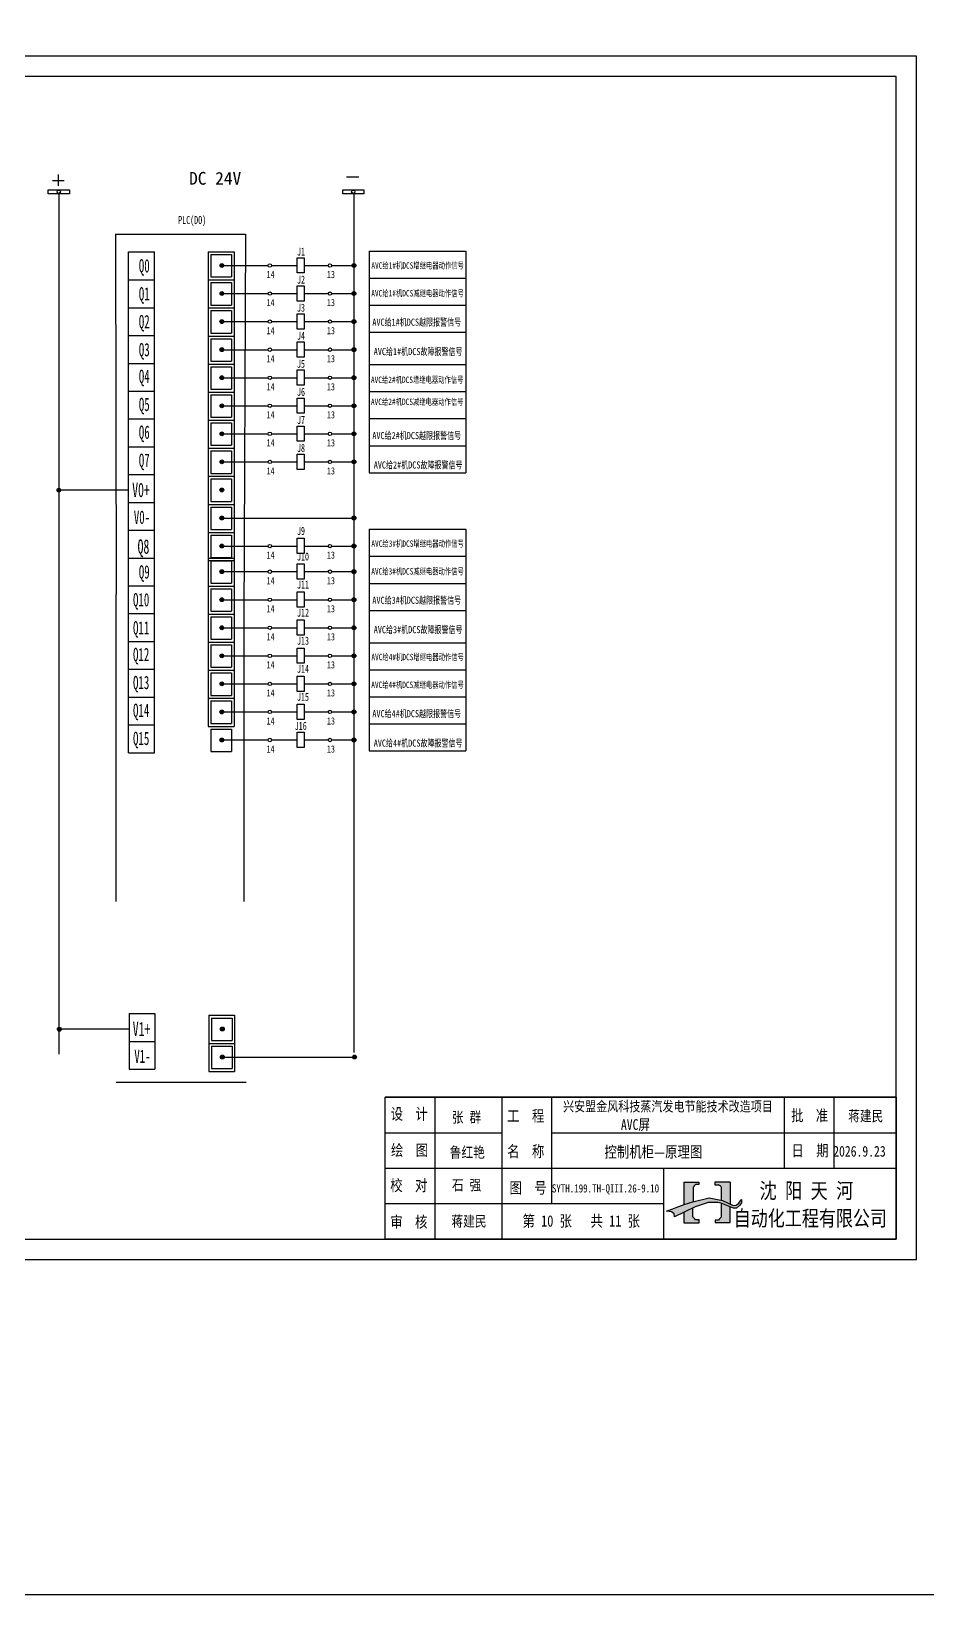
# Model space of a CAD drawing. Header units: millimetres. Extents: x -2527 to 7788, y -1442 to 1215.
# Drawn here: x 6389 to 6831, y -1442 to -670 of the extents above; entities that cross this region are included whole.
import ezdxf

# ---------------------------------------------------------------- set-up
doc = ezdxf.new("R2010")
doc.units = ezdxf.units.MM
doc.header["$MEASUREMENT"] = 0
doc.styles.add('_HZTXT', font='', dxfattribs={"width": 0.8})
doc.styles.get("Standard").update_dxf_attribs({"font": '', "width": 0.7, "height": 6})
doc.styles.get('_HZTXT').set_extended_font_data('SimSun')
doc.styles.get('Standard').set_extended_font_data('SimSun')

msp = doc.modelspace()

# ---------------------------------------------------------------- hatches: boundary and pattern name
for points in [[(6484.06, -786.01, 1), (6482.16, -786.01, 1)], [(6549.22, -786.01, 1), (6547.32, -786.01, 1)], [(6484.06, -799.86, 1), (6482.16, -799.86, 1)], [(6549.22, -799.86, 1), (6547.32, -799.86, 1)], [(6484.06, -813.71, 1), (6482.16, -813.71, 1)], [(6549.22, -813.71, 1), (6547.32, -813.71, 1)], [(6484.06, -827.56, 1), (6482.16, -827.56, 1)], [(6549.22, -827.56, 1), (6547.32, -827.56, 1)], [(6484.06, -841.41, 1), (6482.16, -841.41, 1)], [(6549.22, -841.41, 1), (6547.32, -841.41, 1)], [(6484.06, -855.26, 1), (6482.16, -855.26, 1)], [(6549.22, -855.26, 1), (6547.32, -855.26, 1)], [(6484.06, -869.11, 1), (6482.16, -869.11, 1)], [(6549.22, -869.11, 1), (6547.32, -869.11, 1)], [(6484.06, -882.96, 1), (6482.16, -882.96, 1)], [(6549.22, -882.96, 1), (6547.32, -882.96, 1)], [(6403.62, -896.93, 1), (6401.72, -896.93, 1)], [(6484.06, -896.81, 1), (6482.16, -896.81, 1)], [(6484.06, -910.66, 1), (6482.16, -910.66, 1)], [(6549.22, -910.66, 1), (6547.32, -910.66, 1)], [(6484.06, -924.51, 1), (6482.16, -924.51, 1)], [(6549.22, -924.51, 1), (6547.32, -924.51, 1)], [(6484.06, -937.15, 1), (6482.16, -937.15, 1)], [(6549.22, -937.15, 1), (6547.32, -937.15, 1)], [(6484.06, -951, 1), (6482.16, -951, 1)], [(6549.22, -951, 1), (6547.32, -951, 1)], [(6484.06, -964.85, 1), (6482.16, -964.85, 1)], [(6549.22, -964.85, 1), (6547.32, -964.85, 1)], [(6484.06, -978.7, 1), (6482.16, -978.7, 1)], [(6549.22, -978.7, 1), (6547.32, -978.7, 1)], [(6484.06, -992.55, 1), (6482.16, -992.55, 1)], [(6549.22, -992.55, 1), (6547.32, -992.55, 1)], [(6484.06, -1006.4, 1), (6482.16, -1006.4, 1)], [(6549.22, -1006.4, 1), (6547.32, -1006.4, 1)], [(6484.06, -1020.25, 1), (6482.16, -1020.25, 1)], [(6549.22, -1020.25, 1), (6547.32, -1020.25, 1)], [(6403.88, -1163.04, 1), (6401.98, -1163.04, 1)], [(6484.31, -1162.91, 1), (6482.41, -1162.91, 1)], [(6484.31, -1176.76, 1), (6482.41, -1176.76, 1)], [(6549.48, -1176.76, 1), (6547.58, -1176.76, 1)]]:
    msp.add_hatch(color=256).paths.add_polyline_path(points)
h = msp.add_hatch(color=256)
h.paths.add_polyline_path([(6733.78, -1238.48), (6726.23, -1238.48), (6726.23, -1239.81), (6727.86, -1239.81, -0.099172), (6729.35, -1240.8), (6729.35, -1247.45), (6730.08, -1247.59), (6733.81, -1249.32)])
h.paths.add_polyline_path([(6711.05, -1249.64), (6715.58, -1248.2), (6715.57, -1241.01), (6716.02, -1240.28), (6716.81, -1239.69), (6718.47, -1239.69), (6718.47, -1238.54), (6711.05, -1238.54)])
h.paths.add_polyline_path([(6716.62, -1250.73), (6723.03, -1248.55), (6727.74, -1248.55), (6729.36, -1248.92), (6731.37, -1249.73), (6735.51, -1251.42), (6736.93, -1251.42), (6738.53, -1250.04), (6739.45, -1248.81), (6739.45, -1247.15), (6739.33, -1247.31), (6738.07, -1248.94), (6736.84, -1249.95), (6735.34, -1250.02), (6730.08, -1247.59), (6723.47, -1246.29), (6715.51, -1248.22), (6711.09, -1249.63), (6702.52, -1252.87), (6704.86, -1253.23), (6706.31, -1254.19), (6706.35, -1255.67)])
h.paths.add_polyline_path([(6715.46, -1255.65), (6715.47, -1251.28), (6711.02, -1253.42), (6711.02, -1258.53), (6718.59, -1258.53), (6718.59, -1257.12), (6716.78, -1257.12), (6716.23, -1256.51)])
h.paths.add_polyline_path([(6733.81, -1250.72), (6731.37, -1249.73), (6729.36, -1248.92), (6729.36, -1255.83), (6728.61, -1256.63), (6728.03, -1257.24), (6726.44, -1257.24), (6726.44, -1258.39), (6733.81, -1258.39)])

# ---------------------------------------------------------------- linework, layer by layer
for p, q in [((6399.51, -744.04), (6405.29, -744.04)), ((6402.34, -741.03), (6402.34, -746.7)), ((6544.57, -742.21), (6550.71, -742.21)), ((6402.67, -750.57), (6402.67, -1175.42)), ((6548.27, -750.55), (6548.27, -1174.49)), ((6430.64, -770.53), (6430.9, -948.35)), ((6430.64, -770.53), (6494.83, -770.53)), ((6494.83, -770.53), (6493.92, -961.03)), ((6437.14, -779.27), (6449.84, -779.27)), ((6437.14, -1026.51), (6437.14, -779.27)), ((6449.84, -1026.51), (6449.84, -779.27)), ((6476.43, -779.27), (6476.43, -793.12)), ((6476.43, -779.27), (6489.13, -779.27)), ((6489.13, -779.27), (6489.13, -793.12)), ((6477.75, -780.6), (6477.75, -791.68)), ((6477.75, -780.6), (6487.91, -780.6)), ((6483.11, -786.01), (6505.93, -786.01)), ((6487.91, -780.6), (6487.91, -791.68)), ((6507.6, -786.01), (6520.2, -786.01)), ((6523.72, -786.01), (6535.59, -786.01)), ((6537.27, -786.01), (6548.27, -786.01)), ((6437.14, -793.12), (6449.84, -793.12)), ((6476.43, -793.12), (6489.13, -793.12)), ((6476.43, -793.12), (6489.13, -793.12)), ((6476.43, -793.12), (6476.43, -806.97)), ((6477.75, -791.68), (6487.91, -791.68)), ((6477.75, -794.45), (6477.75, -805.53)), ((6477.75, -794.45), (6487.91, -794.45)), ((6487.91, -794.45), (6487.91, -805.53)), ((6489.13, -793.12), (6489.13, -806.97)), ((6483.11, -799.86), (6505.93, -799.86)), ((6507.6, -799.86), (6520.2, -799.86)), ((6523.72, -799.86), (6535.59, -799.86)), ((6537.27, -799.86), (6548.27, -799.86)), ((6437.14, -806.85), (6449.84, -806.85)), ((6476.43, -806.97), (6489.13, -806.97)), ((6476.43, -806.97), (6489.13, -806.97)), ((6476.43, -806.97), (6476.43, -820.82)), ((6477.75, -805.53), (6487.91, -805.53)), ((6477.75, -808.3), (6487.91, -808.3)), ((6477.75, -808.3), (6477.75, -819.38)), ((6487.91, -808.3), (6487.91, -819.38)), ((6489.13, -806.97), (6489.13, -820.82)), ((6483.11, -813.71), (6505.93, -813.71)), ((6507.6, -813.71), (6520.2, -813.71)), ((6523.72, -813.71), (6535.59, -813.71)), ((6537.27, -813.71), (6548.27, -813.71)), ((6437.14, -820.58), (6449.84, -820.58)), ((6476.43, -820.82), (6489.13, -820.82)), ((6476.43, -820.82), (6489.13, -820.82)), ((6476.43, -820.82), (6476.43, -834.67)), ((6477.75, -819.38), (6487.91, -819.38)), ((6477.75, -822.15), (6487.91, -822.15)), ((6477.75, -822.15), (6477.75, -833.23)), ((6487.91, -822.15), (6487.91, -833.23)), ((6489.13, -820.82), (6489.13, -834.67)), ((6477.75, -833.23), (6487.91, -833.23)), ((6483.11, -827.56), (6505.93, -827.56)), ((6507.6, -827.56), (6520.2, -827.56)), ((6523.72, -827.56), (6535.59, -827.56)), ((6537.27, -827.56), (6548.27, -827.56)), ((6437.14, -834.31), (6449.84, -834.31)), ((6476.43, -834.67), (6489.13, -834.67)), ((6476.43, -834.67), (6489.13, -834.67)), ((6476.43, -834.67), (6476.43, -848.52)), ((6477.75, -836), (6487.91, -836)), ((6477.75, -836), (6477.75, -847.08)), ((6487.91, -836), (6487.91, -847.08)), ((6489.13, -834.67), (6489.13, -848.52)), ((6437.14, -848.03), (6449.84, -848.03)), ((6476.43, -848.52), (6476.43, -862.37)), ((6476.43, -848.52), (6489.13, -848.52)), ((6476.43, -848.52), (6489.13, -848.52)), ((6477.75, -847.08), (6487.91, -847.08)), ((6483.11, -841.41), (6505.93, -841.41)), ((6489.13, -848.52), (6489.13, -862.37)), ((6507.6, -841.41), (6520.2, -841.41)), ((6523.72, -841.41), (6535.59, -841.41)), ((6537.27, -841.41), (6548.27, -841.41)), ((6477.75, -849.85), (6477.75, -860.93)), ((6477.75, -849.85), (6487.91, -849.85)), ((6483.11, -855.26), (6505.93, -855.26)), ((6487.91, -849.85), (6487.91, -860.93)), ((6507.6, -855.26), (6520.2, -855.26)), ((6523.72, -855.26), (6535.59, -855.26)), ((6537.27, -855.26), (6548.27, -855.26)), ((6437.14, -861.76), (6449.84, -861.76)), ((6437.14, -861.76), (6449.84, -861.76)), ((6476.43, -862.37), (6489.13, -862.37)), ((6476.43, -862.37), (6489.13, -862.37)), ((6476.43, -862.37), (6476.43, -876.22)), ((6477.75, -860.93), (6487.91, -860.93)), ((6477.75, -863.7), (6487.91, -863.7)), ((6477.75, -863.7), (6477.75, -874.78)), ((6487.91, -863.7), (6487.91, -874.78)), ((6489.13, -862.37), (6489.13, -876.22)), ((6483.11, -869.11), (6505.93, -869.11)), ((6507.6, -869.11), (6520.2, -869.11)), ((6523.72, -869.11), (6535.59, -869.11)), ((6537.27, -869.11), (6548.27, -869.11)), ((6437.14, -875.49), (6449.84, -875.49)), ((6476.43, -876.22), (6489.13, -876.22)), ((6476.43, -876.22), (6489.13, -876.22)), ((6476.43, -876.22), (6476.43, -890.07)), ((6477.75, -874.78), (6487.91, -874.78)), ((6477.75, -877.55), (6487.91, -877.55)), ((6477.75, -877.55), (6477.75, -888.63)), ((6487.91, -877.55), (6487.91, -888.63)), ((6489.13, -876.22), (6489.13, -890.07)), ((6483.11, -882.96), (6505.93, -882.96)), ((6507.6, -882.96), (6520.2, -882.96)), ((6523.72, -882.96), (6535.59, -882.96)), ((6537.27, -882.96), (6548.27, -882.96)), ((6437.14, -889.22), (6449.84, -889.22)), ((6476.43, -890.07), (6489.13, -890.07)), ((6476.43, -890.07), (6489.13, -890.07)), ((6476.43, -890.07), (6476.43, -903.92)), ((6477.75, -888.63), (6487.91, -888.63)), ((6477.75, -891.4), (6487.91, -891.4)), ((6477.75, -891.4), (6477.75, -902.48)), ((6487.91, -891.4), (6487.91, -902.48)), ((6489.13, -890.07), (6489.13, -903.92)), ((6420.25, -896.93), (6402.67, -896.93)), ((6437.14, -896.97), (6420.25, -896.93)), ((6437.14, -902.95), (6449.84, -902.95)), ((6477.75, -902.48), (6487.91, -902.48)), ((6476.43, -903.92), (6489.13, -903.92)), ((6476.43, -903.92), (6489.13, -903.92)), ((6476.43, -903.92), (6476.43, -917.77)), ((6477.75, -905.25), (6477.75, -916.33)), ((6477.75, -905.25), (6487.91, -905.25)), ((6483.11, -910.66), (6548.27, -910.66)), ((6487.91, -905.25), (6487.91, -916.33)), ((6489.13, -903.92), (6489.13, -917.77)), ((6437.14, -916.68), (6449.84, -916.68)), ((6476.43, -917.77), (6476.43, -931.62)), ((6476.43, -917.77), (6489.13, -917.77)), ((6476.43, -917.77), (6489.13, -917.77)), ((6477.75, -916.33), (6487.91, -916.33)), ((6489.13, -917.77), (6489.13, -931.62)), ((6477.75, -919.1), (6477.75, -930.18)), ((6477.75, -919.1), (6487.91, -919.1)), ((6483.11, -924.51), (6505.93, -924.51)), ((6487.91, -919.1), (6487.91, -930.18)), ((6507.6, -924.51), (6520.2, -924.51)), ((6523.72, -924.51), (6535.59, -924.51)), ((6537.27, -924.51), (6548.27, -924.51)), ((6437.14, -930.41), (6449.84, -930.41)), ((6437.14, -930.41), (6449.84, -930.41)), ((6476.43, -930.41), (6489.13, -930.41)), ((6476.43, -930.41), (6489.13, -930.41)), ((6476.43, -930.41), (6476.43, -944.26)), ((6476.43, -931.62), (6489.13, -931.62)), ((6476.43, -931.62), (6489.13, -931.62)), ((6477.75, -930.18), (6487.91, -930.18)), ((6477.75, -931.74), (6477.75, -942.82)), ((6477.75, -931.74), (6487.91, -931.74)), ((6487.91, -931.74), (6487.91, -942.82)), ((6489.13, -930.41), (6489.13, -944.26)), ((6483.11, -937.15), (6505.93, -937.15)), ((6507.6, -937.15), (6520.2, -937.15)), ((6523.72, -937.15), (6535.59, -937.15)), ((6537.27, -937.15), (6548.27, -937.15)), ((6437.14, -944.14), (6449.84, -944.14)), ((6476.43, -944.26), (6489.13, -944.26)), ((6476.43, -944.26), (6489.13, -944.26)), ((6476.43, -944.26), (6476.43, -958.11)), ((6477.75, -942.82), (6487.91, -942.82)), ((6477.75, -945.59), (6487.91, -945.59)), ((6477.75, -945.59), (6477.75, -956.67)), ((6487.91, -945.59), (6487.91, -956.67)), ((6489.13, -944.26), (6489.13, -958.11)), ((6477.75, -956.67), (6487.91, -956.67)), ((6483.11, -951), (6505.93, -951)), ((6507.6, -951), (6520.2, -951)), ((6523.72, -951), (6535.59, -951)), ((6537.27, -951), (6548.27, -951)), ((6437.14, -957.87), (6449.84, -957.87)), ((6476.43, -958.11), (6489.13, -958.11)), ((6476.43, -958.11), (6489.13, -958.11)), ((6476.43, -958.11), (6476.43, -971.96)), ((6477.75, -959.44), (6487.91, -959.44)), ((6477.75, -959.44), (6477.75, -970.52)), ((6487.91, -959.44), (6487.91, -970.52)), ((6489.13, -958.11), (6489.13, -971.96)), ((6437.14, -971.6), (6449.84, -971.6)), ((6476.43, -971.96), (6489.13, -971.96)), ((6476.43, -971.96), (6489.13, -971.96)), ((6476.43, -971.96), (6476.43, -985.81)), ((6477.75, -970.52), (6487.91, -970.52)), ((6483.11, -964.85), (6505.93, -964.85)), ((6489.13, -971.96), (6489.13, -985.81)), ((6507.6, -964.85), (6520.2, -964.85)), ((6523.72, -964.85), (6535.59, -964.85)), ((6537.27, -964.85), (6548.27, -964.85)), ((6477.75, -973.29), (6487.91, -973.29)), ((6477.75, -973.29), (6477.75, -984.37)), ((6483.11, -978.7), (6505.93, -978.7)), ((6487.91, -973.29), (6487.91, -984.37)), ((6507.6, -978.7), (6520.2, -978.7)), ((6523.72, -978.7), (6535.59, -978.7)), ((6537.27, -978.7), (6548.27, -978.7)), ((6437.14, -985.32), (6449.84, -985.32)), ((6476.43, -985.81), (6476.43, -999.66)), ((6476.43, -985.81), (6489.13, -985.81)), ((6476.43, -985.81), (6489.13, -985.81)), ((6477.75, -984.37), (6487.91, -984.37)), ((6477.75, -987.14), (6477.75, -998.22)), ((6477.75, -987.14), (6487.91, -987.14)), ((6487.91, -987.14), (6487.91, -998.22)), ((6489.13, -985.81), (6489.13, -999.66)), ((6483.11, -992.55), (6505.93, -992.55)), ((6507.6, -992.55), (6520.2, -992.55)), ((6523.72, -992.55), (6535.59, -992.55)), ((6537.27, -992.55), (6548.27, -992.55)), ((6437.14, -999.05), (6449.84, -999.05)), ((6437.14, -999.05), (6449.84, -999.05)), ((6476.43, -999.66), (6489.13, -999.66)), ((6476.43, -999.66), (6489.13, -999.66)), ((6476.43, -999.66), (6476.43, -1013.51)), ((6477.75, -998.22), (6487.91, -998.22)), ((6477.75, -1000.99), (6487.91, -1000.99)), ((6477.75, -1000.99), (6477.75, -1012.07)), ((6487.91, -1000.99), (6487.91, -1012.07)), ((6489.13, -999.66), (6489.13, -1013.51)), ((6483.11, -1006.4), (6505.93, -1006.4)), ((6507.6, -1006.4), (6520.2, -1006.4)), ((6523.72, -1006.4), (6535.59, -1006.4)), ((6537.27, -1006.4), (6548.27, -1006.4)), ((6437.14, -1012.78), (6449.84, -1012.78)), ((6476.43, -1013.51), (6489.13, -1013.51)), ((6476.43, -1013.51), (6489.13, -1013.51)), ((6477.75, -1012.07), (6487.91, -1012.07)), ((6477.75, -1014.84), (6487.91, -1014.84)), ((6477.75, -1014.84), (6477.75, -1025.92)), ((6487.91, -1014.84), (6487.91, -1025.92)), ((6437.14, -1026.51), (6449.84, -1026.51)), ((6477.75, -1025.92), (6487.91, -1025.92)), ((6483.11, -1020.25), (6505.93, -1020.25)), ((6507.6, -1020.25), (6520.2, -1020.25)), ((6523.72, -1020.25), (6535.59, -1020.25)), ((6537.27, -1020.25), (6548.27, -1020.25)), ((6437.4, -1155.33), (6450.1, -1155.33)), ((6476.68, -1156.17), (6489.38, -1156.17)), ((6476.68, -1156.17), (6489.38, -1156.17)), ((6476.68, -1156.17), (6476.68, -1170.02)), ((6478, -1157.5), (6488.16, -1157.5)), ((6478, -1157.5), (6478, -1168.58)), ((6488.16, -1157.5), (6488.16, -1168.58)), ((6489.38, -1156.17), (6489.38, -1170.02)), ((6420.51, -1163.04), (6402.93, -1163.04)), ((6437.4, -1163.07), (6420.51, -1163.04)), ((6437.4, -1169.05), (6450.1, -1169.05)), ((6476.68, -1170.02), (6489.38, -1170.02)), ((6476.68, -1170.02), (6489.38, -1170.02)), ((6476.68, -1170.02), (6476.68, -1183.87)), ((6478, -1168.58), (6488.16, -1168.58)), ((6478, -1171.35), (6478, -1182.43)), ((6478, -1171.35), (6488.16, -1171.35)), ((6488.16, -1171.35), (6488.16, -1182.43)), ((6489.38, -1170.02), (6489.38, -1183.87)), ((6483.36, -1176.76), (6548.53, -1176.76)), ((6437.4, -1182.78), (6450.1, -1182.78)), ((6476.68, -1183.87), (6489.38, -1183.87)), ((6476.68, -1183.87), (6489.38, -1183.87)), ((6478, -1182.43), (6488.16, -1182.43)), ((6430.9, -1189.1), (6495.09, -1189.1)), ((6815.73, -1196.65), (6563.73, -1196.65)), ((6563.73, -1196.65), (6815.73, -1196.65)), ((6563.73, -1266.65), (6563.73, -1196.65)), ((6588.22, -1196.65), (6588.22, -1266.65)), ((6621.26, -1196.65), (6621.26, -1266.65)), ((6645.75, -1196.65), (6645.75, -1249.15)), ((6760.53, -1196.65), (6760.53, -1231.65)), ((6785.01, -1196.65), (6785.01, -1231.65)), ((6815.73, -1196.65), (6815.73, -1266.65)), ((6815.73, -1196.65), (6815.73, -1231.65)), ((6563.73, -1214.15), (6621.26, -1214.15)), ((6645.75, -1214.15), (6815.73, -1214.15)), ((6563.73, -1231.65), (6815.73, -1231.65)), ((6700.95, -1231.65), (6700.95, -1266.65)), ((6711.05, -1238.54), (6711.05, -1249.64)), ((6711.05, -1238.54), (6718.47, -1238.54)), ((6716.02, -1240.28), (6715.57, -1241.01)), ((6715.57, -1241.01), (6715.57, -1241.01)), ((6715.57, -1241.01), (6715.58, -1248.2)), ((6716.81, -1239.69), (6716.02, -1240.28)), ((6718.47, -1239.69), (6716.81, -1239.69)), ((6716.81, -1239.69), (6716.81, -1239.69)), ((6718.47, -1238.54), (6718.47, -1239.69)), ((6733.78, -1238.48), (6726.23, -1238.48)), ((6726.23, -1238.48), (6726.23, -1239.81)), ((6726.23, -1239.81), (6727.86, -1239.81)), ((6729.35, -1240.8), (6729.35, -1247.45)), ((6733.78, -1238.48), (6733.81, -1249.32)), ((6700.95, -1249.15), (6563.73, -1249.15)), ((6702.52, -1252.87), (6711.09, -1249.63)), ((6711.09, -1249.63), (6715.51, -1248.22)), ((6715.51, -1248.22), (6723.47, -1246.29)), ((6723.03, -1248.55), (6716.62, -1250.73)), ((6727.74, -1248.55), (6723.03, -1248.55)), ((6723.47, -1246.29), (6730.08, -1247.59)), ((6729.36, -1248.92), (6727.74, -1248.55)), ((6731.37, -1249.73), (6729.36, -1248.92)), ((6729.36, -1248.92), (6729.36, -1255.83)), ((6730.08, -1247.59), (6735.34, -1250.02)), ((6735.51, -1251.42), (6731.37, -1249.73)), ((6735.34, -1250.02), (6736.84, -1249.95)), ((6736.84, -1249.95), (6738.07, -1248.94)), ((6738.53, -1250.04), (6736.93, -1251.42)), ((6738.07, -1248.94), (6739.33, -1247.31)), ((6739.45, -1248.81), (6738.53, -1250.04)), ((6739.33, -1247.31), (6739.45, -1247.15)), ((6739.45, -1247.15), (6739.45, -1248.81)), ((6704.86, -1253.23), (6702.52, -1252.87)), ((6706.31, -1254.19), (6704.86, -1253.23)), ((6706.35, -1255.67), (6706.31, -1254.19)), ((6716.62, -1250.73), (6706.35, -1255.67)), ((6711.02, -1253.42), (6711.02, -1258.53)), ((6715.46, -1255.65), (6715.47, -1251.28)), ((6716.23, -1256.51), (6715.46, -1255.65)), ((6716.78, -1257.12), (6716.23, -1256.51)), ((6718.59, -1257.12), (6716.78, -1257.12)), ((6718.59, -1258.53), (6718.59, -1257.12)), ((6728.03, -1257.24), (6726.44, -1257.24)), ((6726.44, -1257.24), (6726.44, -1258.39)), ((6728.61, -1256.63), (6728.03, -1257.24)), ((6729.36, -1255.83), (6728.61, -1256.63)), ((6733.81, -1258.39), (6733.81, -1250.72)), ((6736.93, -1251.42), (6735.51, -1251.42)), ((6711.02, -1258.53), (6718.59, -1258.53)), ((6726.44, -1258.39), (6733.81, -1258.39)), ((6815.73, -1266.65), (6563.73, -1266.65)), ((6815.73, -1266.65), (6563.73, -1266.65))]:
    msp.add_line(p, q)
at = {"color": 0}
for p, q in [((6555.75, -778.96), (6603.49, -778.96)), ((6555.75, -778.96), (6555.75, -888.29)), ((6603.49, -778.96), (6603.49, -888.29)), ((6555.75, -792.29), (6603.49, -792.29)), ((6555.75, -805.63), (6603.49, -805.63)), ((6555.75, -818.96), (6603.49, -818.96)), ((6555.75, -834.96), (6603.49, -834.96)), ((6555.75, -848.29), (6603.49, -848.29)), ((6555.75, -861.62), (6603.49, -861.62)), ((6555.75, -874.96), (6603.49, -874.96)), ((6555.75, -888.29), (6603.49, -888.29)), ((6555.75, -916.25), (6603.49, -916.25)), ((6555.75, -929.58), (6603.49, -929.58)), ((6555.75, -942.92), (6603.49, -942.92)), ((6555.75, -956.25), (6603.49, -956.25)), ((6555.75, -972.25), (6603.49, -972.25)), ((6555.75, -985.58), (6603.49, -985.58)), ((6555.75, -998.91), (6603.49, -998.91)), ((6555.75, -1012.25), (6603.49, -1012.25)), ((6555.75, -1025.58), (6603.49, -1025.58))]:
    msp.add_line(p, q, dxfattribs=at)
at = {"lineweight": -3, "ltscale": 1000}
for p, q in [((6555.75, -916.25), (6555.75, -1025.58)), ((6603.49, -916.25), (6603.49, -1025.58))]:
    msp.add_line(p, q, dxfattribs=at)
at = {"color": 0, "lineweight": -3, "ltscale": 1000}
for p, q in [((6430.9, -1099.95), (6430.9, -948.35)), ((6493.92, -961.03), (6493.92, -1099.95)), ((6437.4, -1155.33), (6437.4, -1182.78)), ((6450.1, -1155.33), (6450.1, -1182.78))]:
    msp.add_line(p, q, dxfattribs=at)
at = {"color": 1, "lineweight": -3, "ltscale": 1000}
msp.add_lwpolyline([(-1784.68, -215.41), (7786.06, -215.41), (7786.06, -1442.2), (-1784.68, -1442.2)], close=True, dxfattribs=at)
for points in [[(5985.73, -1276.65), (6825.73, -1276.65), (6825.73, -682.65), (5985.73, -682.65)], [(6010.73, -1266.65), (6815.73, -1266.65), (6815.73, -692.65), (6010.73, -692.65)], [(6397.44, -748.64), (6407.88, -748.64), (6407.88, -750.57), (6397.44, -750.57)], [(6542.72, -748.62), (6553.16, -748.62), (6553.16, -750.55), (6542.72, -750.55)], [(6520.2, -782.17), (6523.72, -782.17), (6523.72, -789.71), (6520.2, -789.71)], [(6520.2, -796.02), (6523.72, -796.02), (6523.72, -803.56), (6520.2, -803.56)], [(6520.2, -809.87), (6523.72, -809.87), (6523.72, -817.41), (6520.2, -817.41)], [(6520.2, -823.72), (6523.72, -823.72), (6523.72, -831.26), (6520.2, -831.26)], [(6520.2, -837.57), (6523.72, -837.57), (6523.72, -845.11), (6520.2, -845.11)], [(6520.2, -851.42), (6523.72, -851.42), (6523.72, -858.96), (6520.2, -858.96)], [(6520.2, -865.27), (6523.72, -865.27), (6523.72, -872.81), (6520.2, -872.81)], [(6520.2, -879.12), (6523.72, -879.12), (6523.72, -886.66), (6520.2, -886.66)], [(6520.2, -920.67), (6523.72, -920.67), (6523.72, -928.21), (6520.2, -928.21)], [(6520.2, -933.31), (6523.72, -933.31), (6523.72, -940.85), (6520.2, -940.85)], [(6520.2, -947.16), (6523.72, -947.16), (6523.72, -954.7), (6520.2, -954.7)], [(6520.2, -961.01), (6523.72, -961.01), (6523.72, -968.55), (6520.2, -968.55)], [(6520.2, -974.86), (6523.72, -974.86), (6523.72, -982.4), (6520.2, -982.4)], [(6520.2, -988.71), (6523.72, -988.71), (6523.72, -996.25), (6520.2, -996.25)], [(6520.2, -1002.56), (6523.72, -1002.56), (6523.72, -1010.1), (6520.2, -1010.1)], [(6520.2, -1016.41), (6523.72, -1016.41), (6523.72, -1023.95), (6520.2, -1023.95)]]:
    msp.add_lwpolyline(points, close=True)
for centre, radius in [((6402.65, -749.6), 0.836), ((6547.93, -749.58), 0.836), ((6483.11, -786.01), 0.95), ((6506.77, -786.01), 0.836), ((6536.43, -786.01), 0.836), ((6548.27, -786.01), 0.95), ((6483.11, -799.86), 0.95), ((6506.77, -799.86), 0.836), ((6536.43, -799.86), 0.836), ((6548.27, -799.86), 0.95), ((6483.11, -813.71), 0.95), ((6506.77, -813.71), 0.836), ((6536.43, -813.71), 0.836), ((6548.27, -813.71), 0.95), ((6483.11, -827.56), 0.95), ((6506.77, -827.56), 0.836), ((6536.43, -827.56), 0.836), ((6548.27, -827.56), 0.95), ((6483.11, -841.41), 0.95), ((6506.77, -841.41), 0.836), ((6536.43, -841.41), 0.836), ((6548.27, -841.41), 0.95), ((6483.11, -855.26), 0.95), ((6506.77, -855.26), 0.836), ((6536.43, -855.26), 0.836), ((6548.27, -855.26), 0.95), ((6483.11, -869.11), 0.95), ((6506.77, -869.11), 0.836), ((6536.43, -869.11), 0.836), ((6548.27, -869.11), 0.95), ((6483.11, -882.96), 0.95), ((6506.77, -882.96), 0.836), ((6536.43, -882.96), 0.836), ((6548.27, -882.96), 0.95), ((6402.67, -896.93), 0.95), ((6483.11, -896.81), 0.95), ((6483.11, -910.66), 0.95), ((6548.27, -910.66), 0.95), ((6483.11, -924.51), 0.95), ((6506.77, -924.51), 0.836), ((6536.43, -924.51), 0.836), ((6548.27, -924.51), 0.95), ((6483.11, -937.15), 0.95), ((6506.77, -937.15), 0.836), ((6536.43, -937.15), 0.836), ((6548.27, -937.15), 0.95), ((6483.11, -951), 0.95), ((6506.77, -951), 0.836), ((6536.43, -951), 0.836), ((6548.27, -951), 0.95), ((6483.11, -964.85), 0.95), ((6506.77, -964.85), 0.836), ((6536.43, -964.85), 0.836), ((6548.27, -964.85), 0.95), ((6483.11, -978.7), 0.95), ((6506.77, -978.7), 0.836), ((6536.43, -978.7), 0.836), ((6548.27, -978.7), 0.95), ((6483.11, -992.55), 0.95), ((6506.77, -992.55), 0.836), ((6536.43, -992.55), 0.836), ((6548.27, -992.55), 0.95), ((6483.11, -1006.4), 0.95), ((6506.77, -1006.4), 0.836), ((6536.43, -1006.4), 0.836), ((6548.27, -1006.4), 0.95), ((6483.11, -1020.25), 0.95), ((6506.77, -1020.25), 0.836), ((6536.43, -1020.25), 0.836), ((6548.27, -1020.25), 0.95), ((6402.93, -1163.04), 0.95), ((6483.36, -1162.91), 0.95), ((6483.36, -1176.76), 0.95), ((6548.53, -1176.76), 0.95)]:
    msp.add_circle(centre, radius)
msp.add_arc((6726.13, -1244.02), 4.55, 44.99742, 67.65189)

# ---------------------------------------------------------------- texts
msp.add_text('DC 24V ', height=6.3).set_placement((6466.95, -746.12))
for s, height, width, p in [('PLC(DO)', 3.951, 0.7, (6461.56, -765.53)), ('J1', 3.951, 0.7, (6520.17, -781.1)), ('Q0', 6.557, 0.6, (6442.16, -789.43)), ('14', 3.528, 0.7, (6505.14, -792.22)), ('J2', 3.951, 0.7, (6520.17, -794.95)), ('13', 3.528, 0.7, (6534.9, -792.22)), ('Q1', 6.557, 0.6, (6442.16, -803.28)), ('14', 3.528, 0.7, (6505.14, -806.07)), ('13', 3.528, 0.7, (6534.9, -806.07)), ('Q2', 6.557, 0.6, (6442.16, -817)), ('J3', 3.951, 0.7, (6520.17, -808.8)), ('14', 3.528, 0.7, (6505.14, -819.92)), ('13', 3.528, 0.7, (6534.9, -819.92)), ('Q3', 6.557, 0.6, (6442.16, -830.85)), ('J4', 3.951, 0.7, (6520.17, -822.65)), ('14', 3.528, 0.7, (6505.14, -833.77)), ('J5', 3.951, 0.7, (6520.17, -836.5)), ('13', 3.528, 0.7, (6534.9, -833.77)), ('Q4', 6.557, 0.6, (6442.16, -844.01)), ('14', 3.528, 0.7, (6505.14, -847.62)), ('J6', 3.951, 0.7, (6520.17, -850.35)), ('13', 3.528, 0.7, (6534.9, -847.62)), ('Q5', 6.557, 0.6, (6442.16, -857.86)), ('14', 3.528, 0.7, (6505.14, -861.47)), ('J7', 3.951, 0.7, (6520.17, -864.2)), ('13', 3.528, 0.7, (6534.9, -861.47)), ('Q6', 6.557, 0.6, (6442.16, -871.59)), ('14', 3.528, 0.7, (6505.14, -875.32)), ('13', 3.528, 0.7, (6534.9, -875.32)), ('Q7', 6.557, 0.6, (6442.16, -885.44)), ('J8', 3.951, 0.7, (6520.17, -878.05)), ('14', 3.528, 0.7, (6505.14, -889.17)), ('13', 3.528, 0.7, (6534.9, -889.17)), ('V0+', 7.082, 0.6, (6438.89, -900.36)), ('V0-', 6.557, 0.6, (6439.68, -913.54)), ('J9', 3.951, 0.7, (6520.17, -919.01)), ('Q8', 7.082, 0.6, (6441.55, -928.27)), ('Q9', 6.557, 0.6, (6442.16, -940.57)), ('14', 3.528, 0.7, (6505.14, -930.72)), ('J10', 3.951, 0.7, (6520.17, -931.65)), ('13', 3.528, 0.7, (6534.9, -930.72)), ('14', 3.528, 0.7, (6505.14, -943.36)), ('J11', 3.951, 0.7, (6520.17, -945.5)), ('13', 3.528, 0.7, (6534.9, -943.36)), ('Q10', 6.557, 0.6, (6439.29, -954.29)), ('14', 3.528, 0.7, (6505.14, -957.21)), ('J12', 3.951, 0.7, (6520.17, -959.35)), ('13', 3.528, 0.7, (6534.9, -957.21)), ('Q11', 6.557, 0.6, (6439.29, -968.14)), ('14', 3.528, 0.7, (6505.14, -971.06)), ('J13', 3.951, 0.7, (6520.17, -973.2)), ('13', 3.528, 0.7, (6534.9, -971.06)), ('Q12', 6.557, 0.6, (6439.29, -981.3)), ('14', 3.528, 0.7, (6505.14, -984.91)), ('J14', 3.951, 0.7, (6520.17, -987.05)), ('13', 3.528, 0.7, (6534.9, -984.91)), ('Q13', 6.557, 0.6, (6439.29, -995.15)), ('14', 3.528, 0.7, (6505.14, -998.76)), ('13', 3.528, 0.7, (6534.9, -998.76)), ('Q14', 6.557, 0.6, (6439.29, -1008.88)), ('J15', 3.951, 0.7, (6520.17, -1000.9)), ('14', 3.528, 0.7, (6505.14, -1012.61)), ('13', 3.528, 0.7, (6534.9, -1012.61)), ('Q15', 6.557, 0.6, (6439.29, -1022.73)), ('J16', 3.951, 0.7, (6519.05, -1015.25)), ('14', 3.528, 0.7, (6505.14, -1026.46)), ('13', 3.528, 0.7, (6534.9, -1026.46)), ('V1+', 7.082, 0.6, (6439.15, -1166.46)), ('V1-', 6.557, 0.6, (6439.94, -1179.64))]:
    msp.add_text(s, height=height, dxfattribs=dict(width=width)).set_placement(p)
at = {"color": 0, "width": 0.7}
for s, height, p in [('AVC给1#机DCS增继电器动作信号', 3.1752, (6556.86, -787.6)), ('AVC给1#机DCS减继电器动作信号', 3.1752, (6556.81, -801.31)), ('AVC给1#机DCS越限报警信号', 3.528, (6557.35, -815.74)), ('AVC给1#机DCS故障报警信号', 3.528, (6558.04, -830.25)), ('AVC给2#机DCS增继电器动作信号', 3.1752, (6556.65, -844.01)), ('AVC给2#机DCS减继电器动作信号', 3.1752, (6556.65, -854.89)), ('AVC给2#机DCS越限报警信号', 3.528, (6557.35, -871.73)), ('AVC给2#机DCS故障报警信号', 3.528, (6558.04, -886.25)), ('AVC给3#机DCS增继电器动作信号', 3.1752, (6556.86, -924.89)), ('AVC给3#机DCS减继电器动作信号', 3.1752, (6556.81, -938.59)), ('AVC给3#机DCS越限报警信号', 3.528, (6557.35, -953.02)), ('AVC给3#机DCS故障报警信号', 3.528, (6558.04, -967.54)), ('AVC给4#机DCS增继电器动作信号', 3.1752, (6556.86, -980.88)), ('AVC给4#机DCS减继电器动作信号', 3.1752, (6556.81, -994.59)), ('AVC给4#机DCS越限报警信号', 3.528, (6557.35, -1009.02)), ('AVC给4#机DCS故障报警信号', 3.528, (6558.04, -1023.54))]:
    msp.add_text(s, height=height, dxfattribs=at).set_placement(p)
at = {"style": '_HZTXT', "width": 0.8}
for s, height, p in [('设  计', 5.6, (6566.37, -1207.65)), ('张 群', 5.28, (6596.61, -1209.12)), ('工\u3000程', 5.6, (6623.84, -1208.62)), ('兴安盟金风科技蒸汽发电节能技术改造项目', 4.9896, (6651.44, -1203.61)), ('批\u3000准', 5.6, (6763.89, -1208.42)), ('蒋建民', 5.28, (6792.1, -1208.51)), ('AVC屏', 5.28, (6679.97, -1212.72)), ('绘\u3000图', 5.6, (6566.53, -1225.56)), ('日\u3000期', 5.6, (6764.09, -1225.74)), ('鲁红艳', 5.28, (6595.51, -1226.44)), ('名\u3000称', 5.6, (6623.84, -1226.12)), ('控制机柜—原理图', 5.6, (6671.85, -1226.38)), ('2026.9.23', 5.28, (6784.7, -1225.92)), ('校  对', 5.6, (6566.17, -1242.91)), ('石 强', 5.28, (6596.64, -1242.58)), ('图\u3000号', 5.6, (6625.01, -1244.14)), ('SYTH.199.TH-QIII.26-9.10', 4.05, (6645.91, -1243.62)), ('沈 阳 天 河', 7.7, (6748.37, -1246.57)), ('审  核', 5.6, (6566.2, -1260.94)), ('蒋建民', 5.28, (6596.38, -1260.46)), ('第 10 张\u3000 共 11 张', 5.6, (6631.4, -1260.49)), ('自动化工程有限公司', 7.7, (6735.6, -1260.2))]:
    msp.add_text(s, height=height, dxfattribs=at).set_placement(p)

doc.saveas('drawing.dxf')
